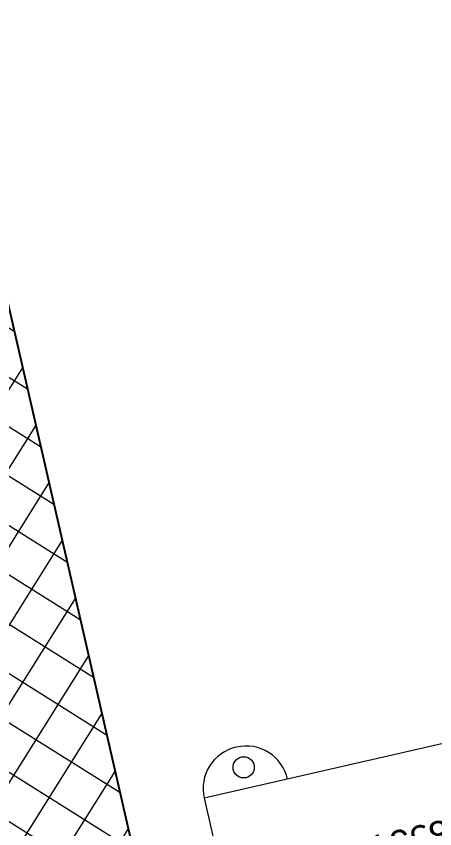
# Model space of a CAD drawing. Header units: millimetres. Extents: x 1667 to 847943, y 724 to 1832625.
# Drawn here: x 642902 to 643220, y 717624 to 718242 of the extents above; entities that cross this region are included whole.
import ezdxf

# ---------------------------------------------------------------- set-up
doc = ezdxf.new("R2010")
doc.units = ezdxf.units.MM
doc.linetypes.add('CENTER', pattern=[2, 1.25, -0.25, 0.25, -0.25])
for name, color, linetype, lineweight in [('2026-02-28_GF-SF BWP SET_MAIN BLOCK_SASANGIR RESORT$0$BRICK WALL_MOFA', 20, 'Continuous', 25), ('2026-02-28_GF-SF BWP SET_MAIN BLOCK_SASANGIR RESORT$0$HATCH SOLID_MOFA', 252, 'Continuous', 0), ('DIMENSION_MOFA', 66, 'CENTER', 15), ('GH - KIT EQUIP.', 2, 'Continuous', 9)]:
    doc.layers.add(name, color=color, linetype=linetype, lineweight=lineweight)
doc.styles.add('RG_INST_LABEL', font='ARIALN.TTF', dxfattribs={"height": 2.5})

# ---------------------------------------------------------------- blocks, each defined once
blk = doc.blocks.new('MG-GNDDVR')
at = {"layer": 'GH - KIT EQUIP.', "color": 177, "true_color": 0x293189}
blk.add_lwpolyline([(0, -853.09), (742.14, -853.09), (742.14, 0), (0, 0)], close=True, dxfattribs=at)
blk.add_circle((707.65, -869.34), 8.03, dxfattribs=at)
blk.add_arc((709.65, -853.09), 32.48, 180, 0, dxfattribs=at)
at = {"layer": 'GH - KIT EQUIP.', "color": 177, "true_color": 0x293189, "insert": (493.04, -736.22), "char_height": 35.7143, "width": 437.1398, "attachment_point": 1, "style": 'RG_INST_LABEL'}
blk.add_mtext('{\\fCalibri|b0|i0|c0|p34;\\H0.7x;MG-GNDDVR\\P\\H0.76x;742 X 853 X 2152}', dxfattribs=at)
blk = doc.blocks.new('FURNITURE BOH')
at = {"layer": 'GH - KIT EQUIP.', "rotation": 180}
blk.add_blockref('MG-GNDDVR', (-23867.95, 6639.05, 0), dxfattribs=at)
blk = doc.blocks.new('ff')
at = {"layer": '2026-02-28_GF-SF BWP SET_MAIN BLOCK_SASANGIR RESORT$0$HATCH SOLID_MOFA'}
h = blk.add_hatch(dxfattribs=at)
h.set_pattern_fill('ANSI37', color=256, scale=10, angle=360)
h.set_pattern_definition([(45, (141873.276, -3193.148), (-22.45064, 22.45064), []), (135, (141873.276, -3193.148), (-22.45064, -22.45064), [])])
h.paths.add_polyline_path([(47450, -11675.003), (47000.122, -11675), (47000.122, -11624.994), (44012.618, -11624.994), (44012.618, -11524.994), (44808.618, -11524.994), (44808.618, -9708.925), (47807.618, -9708.925), (47807.618, -8909.463), (47907.618, -8909.463), (47907.618, -9808.925), (44908.618, -9808.925), (44908.618, -11525), (47450, -11524.997)])
at = {"layer": '2026-02-28_GF-SF BWP SET_MAIN BLOCK_SASANGIR RESORT$0$BRICK WALL_MOFA'}
blk.add_lwpolyline([(47000.122, -11675), (47000.122, -11625), (44012.618, -11625), (44012.618, -11524.994), (44808.618, -11524.994), (44808.618, -9708.925), (47807.618, -9708.925), (47807.618, -8909.463), (47907.618, -8909.463), (47907.618, -9808.925), (44908.618, -9808.925), (44908.618, -11525), (47450, -11525), (47450, -11675)], dxfattribs=at)
at = {"color": 1, "rotation": 360}
blk.add_blockref('FURNITURE BOH', (69580.092, -18129.993), dxfattribs=at)

msp = doc.modelspace()

# ---------------------------------------------------------------- block references
at = {"layer": 'DIMENSION_MOFA', "rotation": 12.89632932256583}
msp.add_blockref('ff', (596835.137, 717980.215), dxfattribs=at)

doc.saveas('drawing.dxf')
